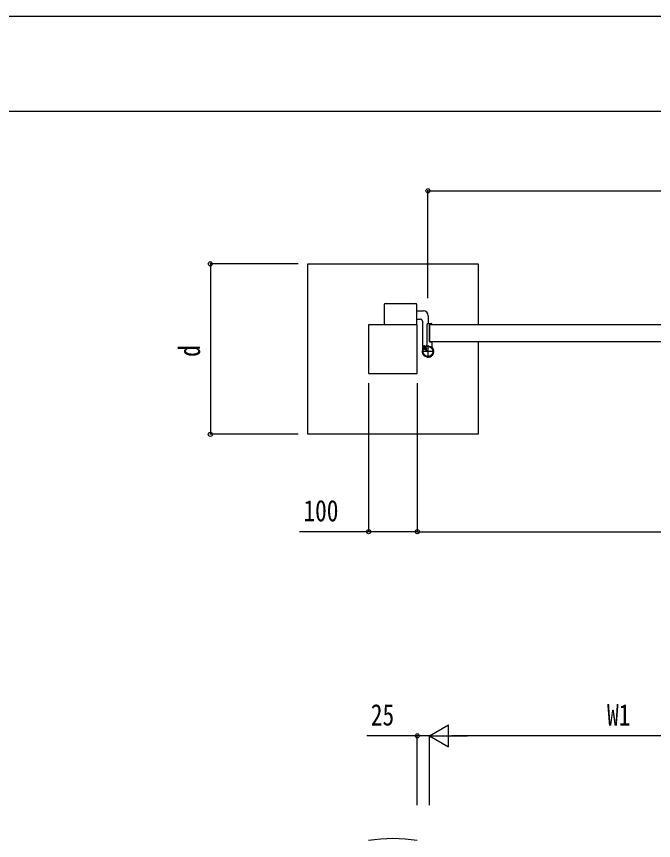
# Model space of a CAD drawing. Units: millimetres, scale not verified. Extents: x -4205 to 4205, y -2970 to 2970.
# Drawn here: x -1656 to -348, y 1278 to 2970 of the extents above; entities that cross this region are included whole.
import ezdxf
from ezdxf.enums import TextEntityAlignment as Align

# ---------------------------------------------------------------- set-up
doc = ezdxf.new("R2010")
doc.units = ezdxf.units.MM
doc.header["$LTSCALE"] = 10
for name, color, linetype in [('0-5_YKK_A1', 4, 'Continuous'), ('0-6_YKK_D', 6, 'Continuous'), ('0-7_YKK_ZWAK', 7, 'Continuous')]:
    doc.layers.add(name, color=color, linetype=linetype)
doc.styles.add('ＭＳ ゴシック', font='')
doc.styles.get('ＭＳ ゴシック').set_extended_font_data('MS Gothic')

msp = doc.modelspace()

# ---------------------------------------------------------------- linework, layer by layer
at = {"layer": '0-5_YKK_A1'}
for p, q in [((-900.98, 2378.55), (-900.98, 2337.05)), ((-898.98, 2380.55), (-835.98, 2380.55)), ((-833.98, 2337.05), (-833.98, 2378.55)), ((-833.98, 2365.55), (-820.48, 2365.55)), ((-810.48, 2355.55), (-810.48, 2339.55)), ((-833.98, 2348.55), (-826.48, 2348.55)), ((-812.98, 2296.99), (-812.98, 2337.55)), ((-810.98, 2339.55), (-803.98, 2339.55)), ((-807.98, 2302.05), (-807.98, 2337.05)), ((-807.68, 2337.35), (-803.48, 2337.35)), ((-802.98, 2337.85), (-802.98, 2338.55)), ((-7.98, 2302.05), (-807.98, 2302.05)), ((-807.68, 2301.75), (-803.48, 2301.75)), ((-822.53, 2293.6), (-812.47, 2283.54)), ((-819.3, 2288.47), (-820.06, 2289.23)), ((-819.7, 2287.93), (-816.28, 2284.52)), ((-815.82, 2284.99), (-819.3, 2288.47)), ((-817.4, 2290.37), (-818.16, 2291.13)), ((-813.92, 2286.89), (-817.4, 2290.37)), ((-813.46, 2287.35), (-816.87, 2290.76)), ((-816.28, 2284.52), (-813.46, 2287.35)), ((-810.98, 2295.05), (-810.98, 2269.05)), ((-802.98, 2301.25), (-802.98, 2292.21)), ((-797.98, 2282.05), (-823.98, 2282.05))]:
    msp.add_line(p, q, dxfattribs=at)
for points in [[(-1057.98, 2462.05), (-707.98, 2462.05), (-707.98, 2337.05)], [(-707.98, 2302.05), (-707.98, 2112.05), (-1057.98, 2112.05), (-1057.98, 2462.05)], [(-822.48, 2344.55), (-822.48, 2289.66), (-822.48, 2282.05)], [(-7.98, 2337.05), (-807.98, 2337.05), (-807.98, 2302.05)], [(-820.53, 2288.77), (-821.59, 2287.71), (-822.31, 2288.97)], [(-822.26, 2290.36), (-820.21, 2289.65), (-818.97, 2290.03)], [(-816.87, 2290.76), (-817.7, 2291.59), (-820.53, 2288.77), (-819.7, 2287.93)], [(-819.29, 2293.33), (-818.58, 2291.28), (-818.97, 2290.03)], [(-817.7, 2291.59), (-816.64, 2292.65), (-817.9, 2293.38)]]:
    msp.add_lwpolyline(points, dxfattribs=at)
msp.add_lwpolyline([(-932.98, 2237.05), (-832.98, 2237.05), (-832.98, 2337.05), (-932.98, 2337.05)], close=True, dxfattribs=at)
for radius in [11.5, 10.35]:
    msp.add_circle((-810.98, 2282.05), radius, dxfattribs=at)
for centre, radius, start, end in [((-898.98, 2378.55), 2, 90, 180), ((-835.98, 2378.55), 2, 360, 90), ((-820.48, 2355.55), 10, 360, 90), ((-826.48, 2344.55), 4, 360, 90), ((-810.98, 2337.55), 2, 90, 180), ((-807.68, 2337.05), 0.3, 90, 180), ((-803.98, 2338.55), 1, 360, 90), ((-803.48, 2337.85), 0.5, 270, 360), ((-807.68, 2302.05), 0.3, 180, 270), ((-803.48, 2301.25), 0.5, 360, 90), ((-821.19, 2289.62), 1.3, 149.0353, 210), ((-810.98, 2282.05), 11.5, 115.10278, 38.01228), ((-814.59, 2285.65), 9, 120.9647, 149.0353), ((-818.55, 2292.26), 1.3, 60, 120.9647), ((-817.98, 2296.99), 5, 295.10278, 359.99998), ((-797.98, 2292.21), 5, 180, 218.01228), ((-882.98, 961.83), 320, 80.99877, 99.00123)]:
    msp.add_arc(centre, radius, start, end, dxfattribs=at)
at = {"layer": '0-6_YKK_D'}
for p, q in [((-810.98, 2391.55), (-810.98, 2613.05)), ((-810.98, 2612.05), (801.02, 2612.05)), ((-1077.98, 2462.05), (-1259, 2462.05)), ((-1258, 2462.05), (-1258, 2112.05)), ((-932.98, 2217.05), (-932.98, 1911.05)), ((-832.98, 2217.05), (-832.98, 1911.05)), ((-832.98, 2217.05), (-832.98, 1911.05)), ((-1077.98, 2112.05), (-1259, 2112.05)), ((-832.98, 1912.05), (823.02, 1912.05)), ((-807.98, 1492.84), (-769.01, 1515.34)), ((-769.01, 1470.34), (-769.01, 1515.34)), ((-832.98, 1350.39), (-832.98, 1493.84)), ((-807.98, 1350.39), (-807.98, 1493.84)), ((-807.98, 1350.39), (-807.98, 1493.84)), ((-807.98, 1492.84), (-769.01, 1470.34)), ((-807.98, 1492.84), (-730.04, 1492.84)), ((-52.98, 1492.84), (-762.98, 1492.84))]:
    msp.add_line(p, q, dxfattribs=at)
for points in [[(-832.98, 1912.05), (-932.98, 1912.05), (-1074.78, 1912.05)], [(-807.98, 1492.84), (-832.98, 1492.84), (-936.38, 1492.84)]]:
    msp.add_lwpolyline(points, dxfattribs=at)
for centre in [(-810.98, 2612.05), (-1258, 2462.05), (-1258, 2112.05), (-932.98, 1912.05), (-832.98, 1912.05), (-832.98, 1912.05), (-832.98, 1492.84)]:
    msp.add_circle(centre, 4.25, dxfattribs=at)
at = {"layer": '0-7_YKK_ZWAK'}
msp.add_line((3895.02, 2775), (-3904.98, 2775), dxfattribs=at)
msp.add_lwpolyline([(-4205, -2970), (4205, -2970), (4205, 2970), (-4205, 2970)], close=True, dxfattribs=at)

# ---------------------------------------------------------------- texts
at = {"layer": '0-6_YKK_D', "style": 'ＭＳ ゴシック', "width": 0.8}
msp.add_text('d', height=43.99, rotation=90, dxfattribs=at).set_placement((-1266, 2271.05), align=Align.BOTTOM_LEFT)
for s, p in [('100', (-1066.78, 1920.05)), ('25', (-928.38, 1500.84)), ('W1', (-443.18, 1500.84))]:
    msp.add_text(s, height=43.99, dxfattribs=at).set_placement(p, align=Align.BOTTOM_LEFT)

doc.saveas('drawing.dxf')
